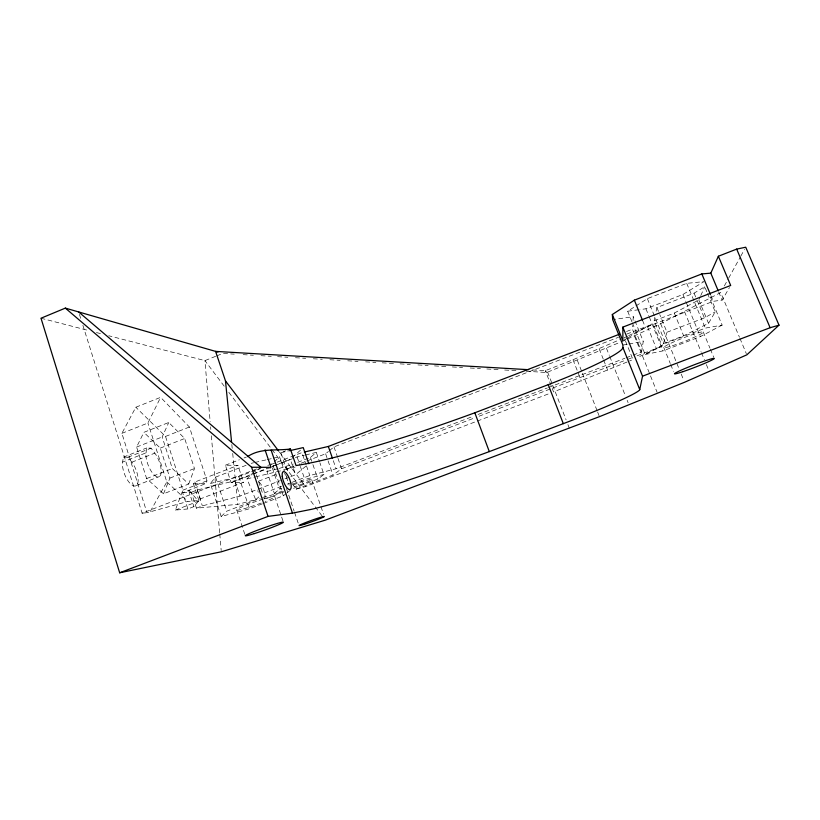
<?xml version="1.0" encoding="UTF-8"?>
<svg xmlns="http://www.w3.org/2000/svg" width="820" height="820" viewBox="0 0 820 820"><rect width="100%" height="100%" fill="white"/><g stroke="black" fill="none" stroke-linecap="round" stroke-linejoin="round"><path stroke-width="0.61" stroke-dasharray="4.1 3.07" d="M633.245 355.07L641.599 351.872L632.456 329.199L632.702 325.438M633.03 320.435L633.276 316.684L613.903 319.441M146.022 452.855L146.667 447.966L151.085 448.161L154.826 453.152A14.903 5.822 68.8 0 1 161.109 473.027A14.903 5.822 68.8 0 1 152.284 472.74A14.903 5.822 68.8 0 1 146.022 452.855L122.61 462.07A14.862 6.14 68.8 0 0 128.781 481.914A14.862 6.14 68.8 0 0 138.016 482.037A14.862 6.14 68.8 0 0 131.835 462.193L128.002 457.242L123.389 457.13L122.61 462.07M641.599 351.872L643.249 341.356L633.276 316.684M707.588 293.611L715.224 311.887L708.531 323.316L683.644 335.79L663.37 343.549L654.124 320.845L654.883 317.217M656.143 311.169L656.902 307.541L694.089 293.15L704.728 286.754L707.106 292.463M663.37 343.549L666.988 332.243L659.782 314.593M188.928 490.083L198.409 501.225L193.899 506.627L187.862 508.943L182.645 492.769L206.117 483.431L207.019 480.817L189.41 427.015L160.617 397.341L135.833 407.232L121.883 433.349L146.975 512.715L187.923 501.42L198.932 500.6L200.346 498.898L243.571 482.252L237.933 465.319L225.377 465.206L231.158 482.683L243.571 482.252M188.713 484.036L194.463 468.548L184.684 438.515L168.766 422.484L143.859 432.345L136.602 447.054L146.616 478.572L163.508 493.804L188.713 484.036L172.354 468.527L162.175 436.968L168.766 422.484M187.862 508.943L175.347 510.101L182.87 490.165L165.527 436.435L135.833 407.232M163.508 493.804L169.924 478.101L160.289 448.109L143.859 432.345M654.124 320.845L674.296 313.066L698.814 299.956L700.29 296.656M700.782 295.559L704.728 286.754M121.883 433.349L147.918 423.017L160.617 397.341M724.347 285.913L728.016 279.282M728.631 278.175L740.234 257.172M740.839 256.065L744.509 249.434M150.285 511.434L166.829 481.976L147.918 423.017M628.243 337.635L645.422 327.457L713.277 301.319L722.112 300.12L729.472 287.564M198.932 500.6L193.489 483.872L194.863 482.016L237.933 465.319M262.318 503.839L249.464 508.738L221.164 516.528L210.35 483.503L215.598 477.107L246.441 465.165M182.645 492.769L191.296 492.297L196.431 508.154L237.779 504.351L255.707 499.657L246.974 478.87L254.979 470.711L260.852 468.445M274.218 461.916L279.538 456.76L284.366 470.967M282.757 491.19L274.341 493.435L266.93 471.438L270.252 468.251M221.164 516.528L226.791 511.157L260.227 498.365M292.207 457.714L300.479 450.129M255.707 499.657L259.181 496.623M297.762 462.306L310.442 457.416L316.315 452.404L319.534 461.691M290.874 476.563L295.6 474.739L306.906 465.299M274.341 493.435L279.507 489.14L281.803 488.259M306.834 461.014L325.612 453.788L328.4 451.482M329.332 450.723L333.976 446.89L618.444 337.297M263.476 503.388L283.33 495.813L286.129 493.599M287.061 492.861L290.803 489.919M293.57 488.31L317.883 479.013L323.941 474.462L319.933 462.849M291.797 483.205L296.225 489.068L332.992 475.026L341.602 468.753L474.37 417.995M631.933 321.747L627.679 311.221L634.936 306.577M635.971 305.921L647.37 298.634L686.729 283.351L703.97 281.629L682.927 294.462L645.934 308.791L639.846 309.601M623.958 340.187L627.177 338.27M666.988 332.243L704.37 317.893L715.224 311.887M632.404 322.916L645.155 354.517L665.584 343.324L705.313 328.133L722.133 325.099L709.864 295.733M627.433 339.06L660.643 323.695L720.688 292.545L739.435 337.204M645.155 354.517L663.042 350.857L700.362 336.61L722.133 325.099M628.643 335.657L653.099 323.941L662.16 346.204L637.437 357.51M627.536 336.179L624.194 337.748L632.938 359.539L629.504 361.015M532.549 369.922L545.331 370.671L573.006 359.734L619.643 339.757M526.368 371.286L546.776 372.485L620.453 342.135M621.611 341.622L626.275 339.572M546.776 372.485L545.331 370.671L553.561 391.95L628.356 361.497M215.619 356.31L204.918 360.615L108.783 335.749M216.808 355.839L222.743 353.451L234.233 354.127M136.602 447.054L162.175 436.968M165.527 436.435L189.41 427.015M123.389 457.13L146.667 447.966M128.002 457.242L151.085 448.161M160.289 448.109L184.684 438.515M131.835 462.193L154.826 453.152M146.616 478.572L172.354 468.527M136.335 485.553L159.572 476.502M169.924 478.101L194.463 468.548M225.377 465.206L239.378 459.774M244.042 457.97L246.379 457.058M182.87 490.165L207.019 480.817M295.169 467.072L286.498 469.204L280.881 452.691L285.637 450.856M191.296 492.297L197.2 490.011L234.94 480.776L266.777 468.497M82.892 325.366L142.116 513.166L260.893 467.297M210.35 483.503L238.804 476.635L259.684 468.568M267.812 465.432L272.445 463.638L283.33 495.813M271.41 464.366L276.104 462.562M277.283 462.101L301.924 452.589L306.075 464.663M272.681 466.221L290.362 459.395L295.6 474.739M271.912 466.652L274.198 465.77M275.346 465.329L297.106 456.935L304.312 455.233M231.158 482.683L252.232 474.565M253.4 474.114L268.611 468.24M626.49 331.495L632.456 329.199M626.808 334.068L653.099 323.941M278.995 468.507L293.15 464.079M175.347 510.101L198.409 501.225M293.929 465.975L282.193 470.495L256.691 476.553M300.971 463.269L305.665 461.465M286.498 469.204L293.652 466.457M258.474 481.217L277.232 474.001M196.431 508.154L202.355 505.878L240.014 496.069L280.225 480.643M284.96 478.829L289.685 477.014M281.506 486.362L262.646 493.589L254.979 470.711M287.4 484.107L290.936 482.754M292.115 482.303L309.806 475.528L336.087 468.753L473.324 416.252M293.314 483.851L304.814 479.454L323.941 474.462M478.101 414.428L547.319 387.942M548.508 387.491L624.891 358.268M626.08 357.817L632.056 355.531M479.157 416.17L626.275 359.929M627.474 359.467L632.251 357.643M637.037 355.808L662.16 346.204M283.863 491.846L264.296 499.329A9.522 2.942 69.8 0 0 263.825 490.329A9.522 2.942 69.8 0 0 258.361 481.637M296.225 489.068L305.624 486.619L476.082 421.531M477.271 421.08L549.984 393.313M262.615 497.453L283.443 491.887M266.93 471.438L277.785 468.794M246.974 478.87L255.481 476.851M305.511 454.956L316.315 452.404M251.186 463.331L253.646 462.757M254.887 462.47L265.977 459.897M267.207 459.62L272.137 458.472M273.367 458.185L279.538 456.76M280.881 452.691L288.332 450.99M622.893 345.077L627.679 344.205M628.878 343.98L643.249 341.356M627.679 311.221L638.636 309.755M142.116 513.166L146.975 512.715M193.489 483.872L206.117 483.431M243.161 354.65L253.359 355.244M261.016 355.695L271.225 356.3M277.601 356.669L287.81 357.274M295.466 357.725L305.665 358.319M313.322 358.77L322.25 359.293M329.906 359.744L340.115 360.349M347.762 360.8L357.971 361.394M365.628 361.845L375.837 362.45M382.212 362.819L393.692 363.496M400.068 363.865L410.277 364.469M417.933 364.92L428.132 365.515M434.518 365.894L445.998 366.571M452.373 366.94L462.582 367.544M470.239 367.995L480.438 368.59M486.813 368.969L498.304 369.646M504.679 370.015L516.159 370.691M41 318.221L87.832 330.327M96.463 332.561L101.393 333.832M166.829 481.976L187.923 501.42M279.425 452.056L305.624 486.619M284.407 473.427L287.369 477.342M224.198 386.179L204.918 360.615L210.156 421.787M228.831 392.319L271.256 448.571M272.025 449.596L314.449 505.848M315.218 506.873L322.157 516.077M739.927 338.383L746.343 353.666M718.668 291.91L722.112 300.12M710.899 295.61L713.277 301.319M698.814 299.956L708.531 323.316M694.089 293.15L696.539 299.044M697.031 300.222L704.37 317.893M686.729 283.351L705.313 328.133M703.252 331.977L709.925 348.069M710.397 349.217L713.728 357.264M682.927 294.462L685.838 301.483M686.319 302.652L700.362 336.61M684.536 311.682L701.018 351.616M701.5 352.784L704.411 359.836M706.348 364.531L708.767 370.404M674.296 313.066L683.644 335.79M656.902 307.541L659.3 313.424M660.643 323.695L679.288 369.389M681.205 374.074L683.593 379.937M647.37 298.634L665.584 343.324M663.739 347.413L670.247 363.424M670.719 364.562L673.507 371.429M645.934 308.791L648.784 315.803M649.266 316.971L663.042 350.857M647.544 326.76L656.533 348.9M642.531 320.333L645.422 327.457M634.424 335.985L657.127 392.339M606.482 348.295L609.301 355.388M609.772 356.567L625.291 395.578M627.167 400.314L628.11 402.671M599.174 348.808L603.212 359.006M603.663 360.134L607.712 370.332M577.382 360.41L581.974 372.136M582.436 373.305L597.144 410.799M597.606 411.968L599.451 416.662M573.006 359.734L581.37 381.085M547.627 372.157L552.239 384.078M552.701 385.267L566.077 419.83M567.922 424.596L569.305 428.173M333.976 446.89L337.594 457.242M337.994 458.4L341.602 468.753M333.309 460.707L336.087 468.753M325.612 453.788L327.662 459.692M328.072 460.871L332.992 475.026M310.442 457.416L312.512 463.423M312.922 464.622L317.883 479.013M311.651 479.597L323.521 514.15M306.485 465.873L309.806 475.528M297.106 456.935L299.946 465.227M300.356 466.416L304.814 479.454M286.231 466.744L288.271 472.73M286.375 476.891L289.193 485.184M286.416 488.382L294.144 511.167M294.544 512.367L298.613 524.359M272.312 467.841L279.507 489.14M274.782 496.674L282.992 521.069M238.804 476.635L249.464 508.738M234.94 480.776L240.014 496.069M236.744 509.937L244.883 534.578M215.598 477.107L226.791 511.157M194.863 482.016L200.346 498.898M197.2 490.011L202.355 505.878M188.661 490.442L193.899 506.627M79.427 314.388L80.965 319.267M231.824 444.532L232.203 448.345M232.706 453.439L237.779 504.351M210.596 426.892L210.812 429.444M211.365 435.809L219.657 532.682M219.77 533.953L221.195 550.528M293.16 484.968A13.397 1.148 -19.5 0 1 311.661 479.474A13.397 1.148 -19.5 0 1 294.288 486.772M263.548 498.96A20.151 1.65 -19.4 0 1 274.761 496.561A20.151 1.65 -19.4 0 1 265.127 501.522M261.129 503.07A20.151 1.65 -19.4 0 1 236.754 509.835A20.151 1.65 -19.4 0 1 262.502 499.288M258.3 492.256A9.522 2.942 69.8 0 1 257.726 490.688M672.38 345.743A21.269 1.814 -21.4 0 0 703.304 332.295A21.269 1.814 -21.4 0 0 674.932 341.397A21.269 1.814 -21.4 0 0 672.38 345.743"/><path stroke-width="1.23" d="M119.669 572.78L268.048 516.395L292.473 513.125L311.979 509.22A225.418 15.375 -20.4 0 0 354.947 497.299L371.993 492.02A225.418 15.375 -20.4 0 0 489.304 451.605L563.299 423.653A86.11 5.197 -20.6 0 0 639.754 389.592L642.542 376.175L622.841 327.129L730.692 285.473L718.371 256.25L736.678 249.106L745.728 247.22L779 325.161L746.835 354.834L684.546 382.274L599.451 416.662L325.243 520.167L221.297 551.798L119.669 572.78L41 318.221L65.344 308.115L217.976 352.077M718.176 290.741L710.807 273.152L718.371 256.25M639.754 389.592L622.903 347.516L622.893 345.077L612.694 319.615L612.335 314.501L634.362 300.161L701.838 273.931L710.807 273.152M247.537 456.607C260.955 447.74 275.52 450.979 290.382 449.011L296.03 465.534L296.994 465.411A223.716 25.307 -20.5 0 0 340.484 455.869L357.622 451.236A223.716 25.307 -20.5 0 0 474.831 412.788L548.242 384.672A85.536 8.579 -20.8 0 0 622.903 347.516M288.005 449.934L290.382 449.011M304.322 452.035L328.328 446.459L619.336 334.252M642.542 376.175L770.113 327.723L779 325.161M289.573 450.713L303.236 447.597L308.781 463.73M65.344 308.115L251.596 467.256L270.959 467.338L265.034 449.821M528.716 369.697L215.588 351.39L225.479 380.89L231.568 441.98M78.658 311.948L260.893 467.297M225.479 380.89L278.656 451.031M736.678 249.106L770.113 327.723M701.838 273.931L710.417 294.472M634.362 300.161L642.531 320.333M612.335 314.501L622.882 340.823L622.841 327.129M548.242 384.672L563.299 423.653M474.831 412.788L489.304 451.605M328.328 446.459L332.479 458.339M271.133 450.139L292.473 513.125M251.596 467.256L268.048 516.395M682.957 371.655A21.361 1.302 -21.1 0 0 714.22 358.647A21.361 1.302 -21.1 0 0 685.879 368.129A21.361 1.302 -21.1 0 0 682.957 371.655M304.63 524.185A13.479 0.697 -19.8 0 0 324.341 516.528A13.479 0.697 -19.8 0 0 306.096 522.381A13.479 0.697 -19.8 0 0 304.63 524.185M254.323 533.595A20.233 1.189 -19.6 0 0 283.382 522.227A20.233 1.189 -19.6 0 0 255.276 531.073A20.233 1.189 -19.6 0 0 254.323 533.595M282.244 476.399A9.563 3.26 69.4 0 0 289.757 489.601A9.563 3.26 69.4 0 0 288.005 475.754A9.563 3.26 69.4 0 0 282.244 476.399"/></g></svg>
